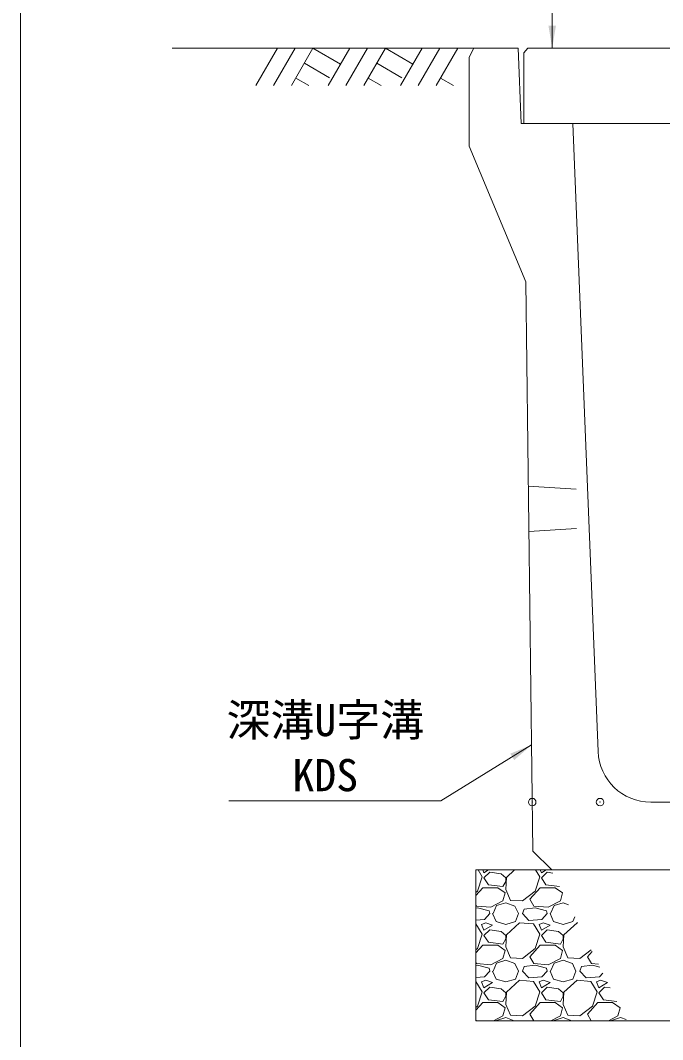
# Model space of a CAD drawing. Units: millimetres at full size; details may follow other scales. Extents: x 172874 to 217143, y 854931 to 903297.
# Drawn here: x 178874 to 179726, y 859656 to 861008 of the extents above; entities that cross this region are included whole.
import ezdxf
from ezdxf.enums import TextEntityAlignment as Align

# ---------------------------------------------------------------- set-up
doc = ezdxf.new("R2010")
doc.units = ezdxf.units.MM
doc.header["$LTSCALE"] = 20
doc.header["$PDMODE"] = 32
doc.header["$PDSIZE"] = 10
doc.linetypes.add('USER2', pattern=[4.7625, 3.175, -1.5875])
for name, color, linetype, lineweight in [('0_2', 7, 'Continuous', 20), ('図枠', 5, 'Continuous', 13), ('基礎材', 7, 'Continuous', 15), ('寸法線', 7, 'Continuous', 13), ('引出線', 4, 'Continuous', 13), ('本体', 2, 'Continuous', 13), ('補助線', 8, 'Continuous', 13), ('ﾊｯﾁﾝｸﾞ', 7, 'Continuous', 5)]:
    doc.layers.add(name, color=color, linetype=linetype, lineweight=lineweight)
doc.styles.add('ＭＳ ゴシック', font='')
doc.styles.get('ＭＳ ゴシック').set_extended_font_data('MS Gothic')

# ---------------------------------------------------------------- blocks, each defined once
blk = doc.blocks.new('filled_arrow')
at = {"color": 0, "linetype": 'Continuous', "lineweight": -2}
blk.add_solid([(7.5, 1.25), (0, 0), (7.5, -1.25)], dxfattribs=at)

msp = doc.modelspace()

# ---------------------------------------------------------------- linework, layer by layer
at = {"layer": '0_2'}
msp.add_line((179475.7, 860971.42), (179075.7, 860971.42), dxfattribs=at)
at = {"layer": '図枠'}
msp.add_line((178874.21, 874031.02), (178874.21, 854931.02), dxfattribs=at)
at = {"layer": '基礎材'}
for p, q in [((179478.51, 859881.42), (180303.9, 859881.42)), ((179478.51, 859881.42), (179478.51, 859681.42)), ((179478.51, 859681.42), (180303.9, 859681.42))]:
    msp.add_line(p, q, dxfattribs=at)
at = {"layer": '寸法線'}
for p, q in [((179579.7, 860971.42), (179579.7, 861471.42)), ((180074.7, 860971.42), (179579.7, 860971.42))]:
    msp.add_line(p, q, dxfattribs=at)
at = {"layer": '引出線'}
msp.add_lwpolyline([(179552.27, 860047.24), (179432.06, 859972.95), (179150.53, 859972.95)], dxfattribs=at)
at = {"layer": '本体'}
for p, q in [((179475.7, 860971.42), (179469.7, 860959.42)), ((179475.7, 860971.42), (179534.7, 860971.42)), ((179534.7, 860971.42), (179538.7, 860871.42)), ((179469.7, 860959.42), (179469.7, 860841.42)), ((179538.7, 860871.42), (179607.2, 860871.42)), ((179607.2, 860871.42), (179640.51, 860038.62)), ((179469.7, 860841.42), (179544.7, 860661.42)), ((179544.7, 860661.42), (179554, 859906.42)), ((179710.46, 859971.42), (179903.95, 859971.42)), ((179554, 859906.42), (179579.31, 859881.42)), ((179579.31, 859881.42), (180035.09, 859881.42))]:
    msp.add_line(p, q, dxfattribs=at)
at = {"layer": '本体', "linetype": 'USER2'}
for p, q in [((179548.04, 860390.42), (179626.64, 860385.42)), ((179548.78, 860330.42), (179628.64, 860335.42))]:
    msp.add_line(p, q, dxfattribs=at)
at = {"layer": '本体', "lineweight": 20}
msp.add_lwpolyline([(179542.2, 860965.42), (179547.2, 860971.42), (180067.2, 860971.42), (180072.2, 860965.42), (180072.2, 860871.42), (179542.2, 860871.42)], close=True, dxfattribs=at)
at = {"layer": '本体'}
msp.add_arc((179710.46, 860041.42), 70, 182.29061, 270, dxfattribs=at)
at = {"layer": '補助線'}
for p in [(179553.2, 859971.42), (179643.2, 859971.42)]:
    msp.add_point(p, dxfattribs=at)
at = {"layer": 'ﾊｯﾁﾝｸﾞ', "lineweight": 9}
for p, q in [((179215.14, 860971.42), (179186.49, 860921.8)), ((179238.76, 860971.42), (179210.11, 860921.8)), ((179262.39, 860971.42), (179233.74, 860921.8)), ((179262.39, 860971.42), (179298.95, 860950.31)), ((179311.14, 860971.42), (179282.49, 860921.8)), ((179334.76, 860971.42), (179306.11, 860921.8)), ((179358.38, 860971.42), (179329.74, 860921.8)), ((179358.38, 860971.42), (179394.95, 860950.31)), ((179407.14, 860971.42), (179378.49, 860921.8)), ((179430.76, 860971.42), (179402.11, 860921.8)), ((179454.38, 860971.42), (179425.74, 860921.8)), ((179250.96, 860951.64), (179284.38, 860932.35)), ((179346.96, 860951.64), (179380.38, 860932.35)), ((179239.54, 860931.85), (179256.95, 860921.8)), ((179335.54, 860931.85), (179352.96, 860921.8)), ((179431.54, 860931.85), (179448.95, 860921.8))]:
    msp.add_line(p, q, dxfattribs=at)
at = {"layer": 'ﾊｯﾁﾝｸﾞ'}
for p, q in [((179486.91, 859872.34), (179481.36, 859881.42)), ((179487.69, 859881.42), (179489.19, 859877.67)), ((179489.19, 859877.67), (179495.44, 859881.42)), ((179496.81, 859878.44), (179489.19, 859870.82)), ((179512.05, 859876.15), (179496.81, 859878.44)), ((179518.15, 859870.82), (179512.05, 859876.15)), ((179529.69, 859881.42), (179518.91, 859871.58)), ((179563.11, 859872.34), (179557.56, 859881.42)), ((179563.9, 859881.42), (179565.39, 859877.67)), ((179565.39, 859877.67), (179571.64, 859881.42)), ((179573.01, 859878.44), (179565.39, 859870.82)), ((179580.57, 859877.3), (179573.01, 859878.44)), ((179480.81, 859853.29), (179486.91, 859872.34)), ((179489.19, 859870.82), (179495.29, 859861.67)), ((179495.29, 859861.67), (179514.34, 859859.39)), ((179514.34, 859859.39), (179518.15, 859866.24)), ((179518.91, 859871.58), (179518.15, 859855.58)), ((179518.15, 859866.24), (179518.15, 859870.82)), ((179557.01, 859853.29), (179563.11, 859872.34)), ((179565.39, 859870.82), (179571.49, 859861.67)), ((179571.49, 859861.67), (179589.46, 859859.52)), ((179478.51, 859847.68), (179487.67, 859857.86)), ((179478.51, 859851.51), (179480.81, 859853.29)), ((179487.67, 859857.86), (179507.48, 859857.86)), ((179507.48, 859857.86), (179517.39, 859851)), ((179517.39, 859851), (179514.34, 859840.34)), ((179518.15, 859855.58), (179524.25, 859841.1)), ((179540.25, 859840.34), (179557.01, 859853.29)), ((179550.15, 859842.62), (179563.87, 859857.86)), ((179563.87, 859857.86), (179583.68, 859857.86)), ((179583.68, 859857.86), (179593.59, 859851)), ((179593.59, 859851), (179590.54, 859840.34)), ((179479.29, 859833.48), (179478.51, 859834.81)), ((179514.34, 859840.34), (179498.34, 859831.95)), ((179501.39, 859823.57), (179505.96, 859834.24)), ((179505.96, 859834.24), (179518.15, 859838.05)), ((179518.15, 859838.05), (179530.34, 859833.48)), ((179524.25, 859841.1), (179540.25, 859840.34)), ((179555.49, 859833.48), (179550.15, 859842.62)), ((179590.54, 859840.34), (179574.54, 859831.95)), ((179577.59, 859823.57), (179582.16, 859834.24)), ((179582.16, 859834.24), (179594.35, 859838.05)), ((179594.35, 859838.05), (179601.54, 859835.35)), ((179480.81, 859831.19), (179478.51, 859830.95)), ((179498.34, 859831.95), (179479.29, 859833.48)), ((179496.05, 859827.38), (179480.81, 859831.19)), ((179496.81, 859823.57), (179489.96, 859815.95)), ((179496.81, 859823.57), (179496.05, 859827.38)), ((179500.62, 859823.57), (179505.2, 859812.9)), ((179530.34, 859833.48), (179534.91, 859823.57)), ((179531.1, 859812.9), (179534.91, 859823.57)), ((179540.25, 859823.57), (179542.53, 859829.67)), ((179548.63, 859814.43), (179540.25, 859823.57)), ((179557.01, 859831.19), (179542.53, 859829.67)), ((179574.54, 859831.95), (179555.49, 859833.48)), ((179572.25, 859827.38), (179557.01, 859831.19)), ((179573.01, 859823.57), (179566.16, 859815.95)), ((179573.01, 859823.57), (179572.25, 859827.38)), ((179576.82, 859823.57), (179581.4, 859812.9)), ((179489.96, 859815.95), (179478.51, 859814.96)), ((179478.53, 859809.86), (179478.51, 859809.86)), ((179486.91, 859796.14), (179478.53, 859809.86)), ((179491.48, 859811.38), (179486.15, 859809.09)), ((179486.15, 859809.09), (179489.19, 859801.47)), ((179489.19, 859801.47), (179500.62, 859808.33)), ((179500.62, 859808.33), (179491.48, 859811.38)), ((179505.2, 859812.9), (179518.15, 859809.09)), ((179518.15, 859809.09), (179531.1, 859812.9)), ((179536.44, 859811.38), (179518.91, 859795.38)), ((179554.73, 859809.86), (179536.44, 859811.38)), ((179566.16, 859815.95), (179548.63, 859814.43)), ((179563.11, 859796.14), (179554.73, 859809.86)), ((179567.68, 859811.38), (179562.35, 859809.09)), ((179562.35, 859809.09), (179565.39, 859801.47)), ((179565.39, 859801.47), (179576.82, 859808.33)), ((179576.82, 859808.33), (179567.68, 859811.38)), ((179581.4, 859812.9), (179594.35, 859809.09)), ((179594.35, 859809.09), (179607.3, 859812.9)), ((179612.64, 859811.38), (179595.11, 859795.38)), ((179607.3, 859812.9), (179609.58, 859819.28)), ((179613.57, 859811.3), (179612.64, 859811.38)), ((179480.81, 859777.09), (179486.91, 859796.14)), ((179496.81, 859802.24), (179489.19, 859794.62)), ((179489.19, 859794.62), (179495.29, 859785.47)), ((179512.05, 859799.95), (179496.81, 859802.24)), ((179518.15, 859794.62), (179512.05, 859799.95)), ((179518.91, 859795.38), (179518.15, 859779.38)), ((179518.15, 859790.04), (179518.15, 859794.62)), ((179557.01, 859777.09), (179563.11, 859796.14)), ((179573.01, 859802.24), (179565.39, 859794.62)), ((179565.39, 859794.62), (179571.49, 859785.47)), ((179588.25, 859799.95), (179573.01, 859802.24)), ((179594.35, 859794.62), (179588.25, 859799.95)), ((179595.11, 859795.38), (179594.35, 859779.38)), ((179594.35, 859790.04), (179594.35, 859794.62)), ((179478.51, 859771.48), (179487.67, 859781.66)), ((179487.67, 859781.66), (179507.48, 859781.66)), ((179495.29, 859785.47), (179514.34, 859783.19)), ((179507.48, 859781.66), (179517.39, 859774.8)), ((179514.34, 859783.19), (179518.15, 859790.04)), ((179550.15, 859766.42), (179563.87, 859781.66)), ((179563.87, 859781.66), (179583.68, 859781.66)), ((179571.49, 859785.47), (179590.54, 859783.19)), ((179583.68, 859781.66), (179593.59, 859774.8)), ((179590.54, 859783.19), (179594.35, 859790.04)), ((179478.51, 859775.31), (179480.81, 859777.09)), ((179517.39, 859774.8), (179514.34, 859764.14)), ((179518.15, 859779.38), (179524.25, 859764.9)), ((179540.25, 859764.14), (179557.01, 859777.09)), ((179555.49, 859757.28), (179550.15, 859766.42)), ((179593.59, 859774.8), (179590.54, 859764.14)), ((179594.35, 859779.38), (179600.45, 859764.9)), ((179616.45, 859764.14), (179631.38, 859775.68)), ((179626.35, 859766.42), (179632.56, 859773.32)), ((179631.69, 859757.28), (179626.35, 859766.42)), ((179479.29, 859757.28), (179478.51, 859758.61)), ((179480.81, 859754.99), (179478.51, 859754.75)), ((179498.34, 859755.75), (179479.29, 859757.28)), ((179496.05, 859751.18), (179480.81, 859754.99)), ((179514.34, 859764.14), (179498.34, 859755.75)), ((179501.39, 859747.37), (179505.96, 859758.04)), ((179505.96, 859758.04), (179518.15, 859761.85)), ((179518.15, 859761.85), (179530.34, 859757.28)), ((179524.25, 859764.9), (179540.25, 859764.14)), ((179530.34, 859757.28), (179534.91, 859747.37)), ((179540.25, 859747.37), (179542.53, 859753.47)), ((179557.01, 859754.99), (179542.53, 859753.47)), ((179574.54, 859755.75), (179555.49, 859757.28)), ((179572.25, 859751.18), (179557.01, 859754.99)), ((179590.54, 859764.14), (179574.54, 859755.75)), ((179577.59, 859747.37), (179582.16, 859758.04)), ((179582.16, 859758.04), (179594.35, 859761.85)), ((179594.35, 859761.85), (179606.54, 859757.28)), ((179600.45, 859764.9), (179616.45, 859764.14)), ((179606.54, 859757.28), (179611.11, 859747.37)), ((179616.45, 859747.37), (179618.73, 859753.47)), ((179633.21, 859754.99), (179618.73, 859753.47)), ((179640.95, 859756.54), (179631.69, 859757.28)), ((179642.94, 859752.56), (179633.21, 859754.99)), ((179489.96, 859739.75), (179478.51, 859738.76)), ((179496.81, 859747.37), (179489.96, 859739.75)), ((179496.81, 859747.37), (179496.05, 859751.18)), ((179500.62, 859747.37), (179505.2, 859736.7)), ((179531.1, 859736.7), (179534.91, 859747.37)), ((179548.63, 859738.23), (179540.25, 859747.37)), ((179566.16, 859739.75), (179548.63, 859738.23)), ((179573.01, 859747.37), (179566.16, 859739.75)), ((179573.01, 859747.37), (179572.25, 859751.18)), ((179576.82, 859747.37), (179581.4, 859736.7)), ((179607.3, 859736.7), (179611.11, 859747.37)), ((179624.83, 859738.23), (179616.45, 859747.37)), ((179642.36, 859739.75), (179624.83, 859738.23)), ((179646.85, 859744.74), (179642.36, 859739.75)), ((179478.53, 859733.66), (179478.51, 859733.66)), ((179486.91, 859719.94), (179478.53, 859733.66)), ((179491.48, 859735.18), (179486.15, 859732.89)), ((179486.15, 859732.89), (179489.19, 859725.27)), ((179489.19, 859725.27), (179500.62, 859732.13)), ((179496.81, 859726.04), (179489.19, 859718.42)), ((179500.62, 859732.13), (179491.48, 859735.18)), ((179512.05, 859723.75), (179496.81, 859726.04)), ((179505.2, 859736.7), (179518.15, 859732.89)), ((179518.15, 859732.89), (179531.1, 859736.7)), ((179536.44, 859735.18), (179518.91, 859719.18)), ((179554.73, 859733.66), (179536.44, 859735.18)), ((179563.11, 859719.94), (179554.73, 859733.66)), ((179567.68, 859735.18), (179562.35, 859732.89)), ((179562.35, 859732.89), (179565.39, 859725.27)), ((179565.39, 859725.27), (179576.82, 859732.13)), ((179573.01, 859726.04), (179565.39, 859718.42)), ((179576.82, 859732.13), (179567.68, 859735.18)), ((179588.25, 859723.75), (179573.01, 859726.04)), ((179581.4, 859736.7), (179594.35, 859732.89)), ((179594.35, 859732.89), (179607.3, 859736.7)), ((179612.64, 859735.18), (179595.11, 859719.18)), ((179630.93, 859733.66), (179612.64, 859735.18)), ((179639.31, 859719.94), (179630.93, 859733.66)), ((179643.88, 859735.18), (179638.55, 859732.89)), ((179638.55, 859732.89), (179641.59, 859725.27)), ((179641.59, 859725.27), (179653.02, 859732.13)), ((179649.21, 859726.04), (179641.59, 859718.42)), ((179653.02, 859732.13), (179643.88, 859735.18)), ((179656.77, 859724.9), (179649.21, 859726.04)), ((179480.81, 859700.89), (179486.91, 859719.94)), ((179489.19, 859718.42), (179495.29, 859709.27)), ((179518.15, 859718.42), (179512.05, 859723.75)), ((179514.34, 859706.99), (179518.15, 859713.84)), ((179518.91, 859719.18), (179518.15, 859703.18)), ((179518.15, 859713.84), (179518.15, 859718.42)), ((179557.01, 859700.89), (179563.11, 859719.94)), ((179565.39, 859718.42), (179571.49, 859709.27)), ((179594.35, 859718.42), (179588.25, 859723.75)), ((179590.54, 859706.99), (179594.35, 859713.84)), ((179595.11, 859719.18), (179594.35, 859703.18)), ((179594.35, 859713.84), (179594.35, 859718.42)), ((179633.21, 859700.89), (179639.31, 859719.94)), ((179641.59, 859718.42), (179647.69, 859709.27)), ((179478.51, 859695.28), (179487.67, 859705.46)), ((179478.51, 859699.11), (179480.81, 859700.89)), ((179487.67, 859705.46), (179507.48, 859705.46)), ((179495.29, 859709.27), (179514.34, 859706.99)), ((179507.48, 859705.46), (179517.39, 859698.6)), ((179517.39, 859698.6), (179514.34, 859687.94)), ((179518.15, 859703.18), (179524.25, 859688.7)), ((179540.25, 859687.94), (179557.01, 859700.89)), ((179550.15, 859690.22), (179563.87, 859705.46)), ((179563.87, 859705.46), (179583.68, 859705.46)), ((179571.49, 859709.27), (179590.54, 859706.99)), ((179583.68, 859705.46), (179593.59, 859698.6)), ((179593.59, 859698.6), (179590.54, 859687.94)), ((179594.35, 859703.18), (179600.45, 859688.7)), ((179616.45, 859687.94), (179633.21, 859700.89)), ((179626.35, 859690.22), (179640.07, 859705.46)), ((179640.07, 859705.46), (179659.88, 859705.46)), ((179647.69, 859709.27), (179665.66, 859707.12)), ((179659.88, 859705.46), (179669.79, 859698.6)), ((179669.79, 859698.6), (179666.74, 859687.94)), ((179514.34, 859687.94), (179501.9, 859681.42)), ((179505.96, 859681.84), (179518.15, 859685.65)), ((179518.15, 859685.65), (179529.43, 859681.42)), ((179524.25, 859688.7), (179540.25, 859687.94)), ((179555.29, 859681.42), (179550.15, 859690.22)), ((179590.54, 859687.94), (179578.1, 859681.42)), ((179582.16, 859681.84), (179594.35, 859685.65)), ((179594.35, 859685.65), (179605.63, 859681.42)), ((179600.45, 859688.7), (179616.45, 859687.94)), ((179631.49, 859681.42), (179626.35, 859690.22)), ((179666.74, 859687.94), (179654.3, 859681.42)), ((179658.36, 859681.84), (179670.55, 859685.65)), ((179670.55, 859685.65), (179677.74, 859682.95)), ((179479.09, 859681.42), (179478.51, 859682.41)), ((179505.78, 859681.42), (179505.96, 859681.84)), ((179581.98, 859681.42), (179582.16, 859681.84)), ((179658.18, 859681.42), (179658.36, 859681.84))]:
    msp.add_line(p, q, dxfattribs=at)

# ---------------------------------------------------------------- block references
at = {"layer": '寸法線', "xscale": 4, "yscale": 4, "rotation": 90}
msp.add_blockref('filled_arrow', (179579.7, 860971.42), dxfattribs=at)
at = {"layer": '引出線', "xscale": 4, "yscale": 4, "rotation": 211.7}
msp.add_blockref('filled_arrow', (179552.27, 860047.24), dxfattribs=at)

# ---------------------------------------------------------------- texts
at = {"layer": '引出線', "style": 'ＭＳ ゴシック'}
for s, p in [('深溝U字溝', (179147.68, 860046.19)), ('KDS', (179235.09, 859973.07))]:
    msp.add_text(s, height=42.72, dxfattribs=at).set_placement(p, align=Align.BOTTOM_LEFT)

doc.saveas('drawing.dxf')
